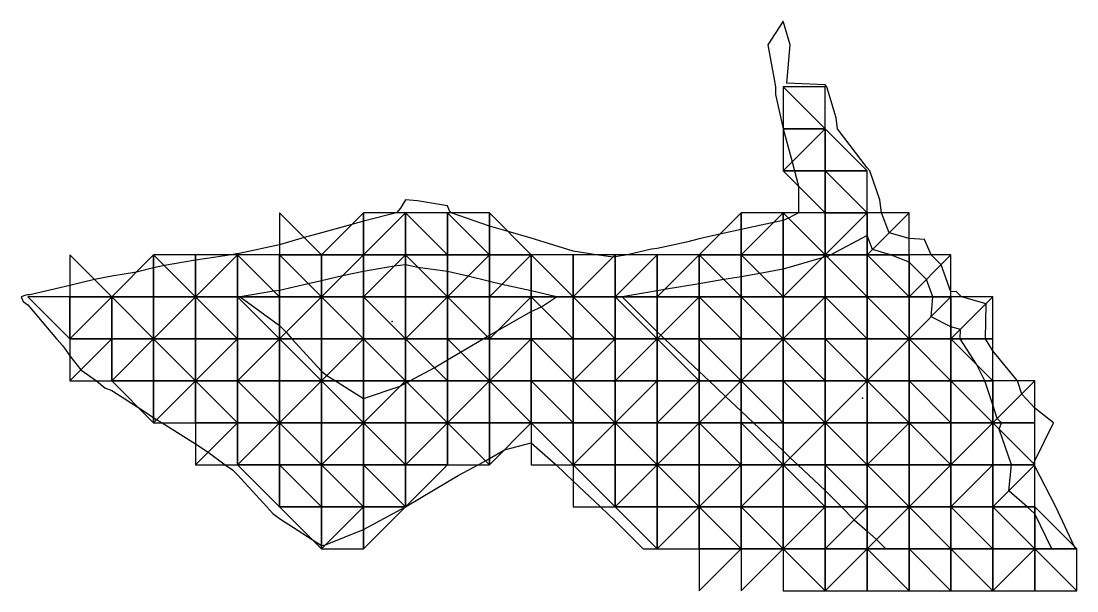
# Model space of a CAD drawing. Header units: metres. Extents: x 4732344 to 4732577, y 2266116 to 2266284.
# Drawn here: x 4732391.62 to 4732404.2, y 2266115.73 to 2266122.51 of the extents above; entities that cross this region are included whole.
import ezdxf

# ---------------------------------------------------------------- set-up
doc = ezdxf.new("R2010")
doc.units = ezdxf.units.M
doc.layers.add('TIN', color=5, linetype='Continuous')

msp = doc.modelspace()

# ---------------------------------------------------------------- linework, layer by layer
at = {"layer": 'lleno', "color": 3}
for points in [[(4732392.04, 2266118.731, 1328.311), (4732392.115, 2266118.648, 1328.312), (4732392.198, 2266118.531, 1328.314), (4732392.33, 2266118.363, 1328.317), (4732392.519, 2266118.231, 1328.322), (4732392.615, 2266118.148, 1328.324), (4732392.698, 2266118.117, 1328.326), (4732393.01, 2266117.919, 1328.323), (4732393.198, 2266117.794, 1328.321), (4732393.236, 2266117.769, 1328.321), (4732393.298, 2266117.731, 1328.32), (4732393.698, 2266117.481, 1328.316), (4732393.848, 2266117.381, 1328.315), (4732394.051, 2266117.231, 1328.314), (4732394.137, 2266117.17, 1328.314), (4732394.198, 2266117.112, 1328.314), (4732394.546, 2266116.731, 1328.313), (4732394.62, 2266116.653, 1328.312), (4732394.698, 2266116.591, 1328.313), (4732395.087, 2266116.342, 1328.317), (4732395.198, 2266116.273, 1328.319), (4732395.246, 2266116.279, 1328.32), (4732395.698, 2266116.46, 1328.343), (4732396.198, 2266116.731, 1328.37), (4732396.698, 2266117.031, 1328.398), (4732396.825, 2266117.104, 1328.405), (4732397.066, 2266117.231, 1328.418), (4732397.151, 2266117.278, 1328.423), (4732397.198, 2266117.305, 1328.425), (4732397.377, 2266117.41, 1328.435), (4732397.698, 2266117.494, 1328.45), (4732397.992, 2266117.231, 1328.45), (4732398.098, 2266117.131, 1328.45), (4732398.198, 2266117.037, 1328.45), (4732398.522, 2266116.731, 1328.45), (4732398.612, 2266116.645, 1328.45), (4732398.698, 2266116.564, 1328.45), (4732399.031, 2266116.231, 1328.45), (4732404.181, 2266116.231, 1328.707), (4732404.165, 2266116.264, 1328.706), (4732403.948, 2266116.731, 1328.698), (4732403.698, 2266117.214, 1328.687), (4732403.689, 2266117.222, 1328.687), (4732403.69, 2266117.231, 1328.687), (4732403.686, 2266117.243, 1328.687), (4732403.698, 2266117.278, 1328.688), (4732403.918, 2266117.731, 1328.705), (4732403.698, 2266117.906, 1328.693), (4732403.541, 2266118.074, 1328.685), (4732403.49, 2266118.231, 1328.684), (4732403.198, 2266118.589, 1328.68), (4732403.108, 2266118.731, 1328.682), (4732403.116, 2266119.149, 1328.698), (4732402.823, 2266119.231, 1328.691), (4732402.76, 2266119.293, 1328.687), (4732402.698, 2266119.29, 1328.685), (4732402.581, 2266119.614, 1328.676), (4732402.462, 2266119.731, 1328.67), (4732402.381, 2266119.914, 1328.664), (4732402.198, 2266119.924, 1328.658), (4732401.961, 2266119.994, 1328.648), (4732401.871, 2266120.231, 1328.641), (4732401.852, 2266120.385, 1328.638), (4732401.731, 2266120.731, 1328.619), (4732401.698, 2266120.768, 1328.616), (4732401.346, 2266121.231, 1328.578), (4732401.329, 2266121.362, 1328.572), (4732401.218, 2266121.731, 1328.552), (4732401.198, 2266121.754, 1328.55), (4732400.744, 2266121.777, 1328.522), (4732400.783, 2266122.231, 1328.508), (4732400.698, 2266122.514, 1328.493), (4732400.515, 2266122.231, 1328.493), (4732400.586, 2266121.843, 1328.511), (4732400.608, 2266121.731, 1328.516), (4732400.608, 2266121.641, 1328.52), (4732400.698, 2266121.231, 1328.539), (4732400.804, 2266120.837, 1328.56), (4732400.833, 2266120.731, 1328.565), (4732400.882, 2266120.547, 1328.575), (4732400.882, 2266120.231, 1328.586), (4732400.762, 2266120.167, 1328.582), (4732400.698, 2266120.142, 1328.579), (4732400.583, 2266120.116, 1328.574), (4732400.198, 2266120.032, 1328.557), (4732399.944, 2266119.977, 1328.552), (4732399.698, 2266119.921, 1328.546), (4732399.546, 2266119.883, 1328.543), (4732399.198, 2266119.805, 1328.535), (4732399.131, 2266119.798, 1328.533), (4732398.845, 2266119.731, 1328.527), (4732398.698, 2266119.706, 1328.523), (4732398.672, 2266119.705, 1328.522), (4732398.471, 2266119.731, 1328.514), (4732398.198, 2266119.777, 1328.502), (4732397.851, 2266119.884, 1328.484), (4732397.698, 2266119.928, 1328.477), (4732397.421, 2266120.008, 1328.464), (4732397.198, 2266120.074, 1328.456), (4732396.741, 2266120.231, 1328.439), (4732396.724, 2266120.257, 1328.438), (4732396.698, 2266120.314, 1328.434), (4732396.341, 2266120.374, 1328.42), (4732396.198, 2266120.385, 1328.415), (4732396.141, 2266120.288, 1328.416), (4732396.093, 2266120.231, 1328.417), (4732395.698, 2266120.134, 1328.407), (4732395.559, 2266120.092, 1328.404), (4732395.198, 2266119.995, 1328.395), (4732394.991, 2266119.938, 1328.39), (4732394.698, 2266119.849, 1328.384), (4732394.216, 2266119.749, 1328.371), (4732394.198, 2266119.745, 1328.371), (4732394.186, 2266119.743, 1328.37), (4732394.127, 2266119.731, 1328.369), (4732393.698, 2266119.669, 1328.362), (4732393.326, 2266119.603, 1328.351), (4732393.198, 2266119.577, 1328.347), (4732392.994, 2266119.527, 1328.342), (4732392.698, 2266119.478, 1328.333), (4732392.492, 2266119.437, 1328.327), (4732392.198, 2266119.365, 1328.318), (4732391.722, 2266119.255, 1328.305), (4732391.698, 2266119.255, 1328.304), (4732391.677, 2266119.252, 1328.304), (4732391.619, 2266119.231, 1328.302), (4732391.644, 2266119.177, 1328.302), (4732391.698, 2266119.137, 1328.304), (4732392.04, 2266118.731, 1328.311)], [(4732402.406, 2266119.439, 1328.773), (4732402.198, 2266119.644, 1328.762), (4732401.979, 2266119.731, 1328.753), (4732401.762, 2266119.795, 1328.745), (4732401.698, 2266119.963, 1328.74), (4732401.266, 2266119.731, 1328.727), (4732401.221, 2266119.708, 1328.726), (4732401.198, 2266119.703, 1328.724), (4732401.163, 2266119.696, 1328.722), (4732400.698, 2266119.559, 1328.7), (4732400.419, 2266119.51, 1328.692), (4732400.198, 2266119.471, 1328.687), (4732399.992, 2266119.437, 1328.682), (4732399.698, 2266119.388, 1328.674), (4732399.286, 2266119.319, 1328.663), (4732399.198, 2266119.304, 1328.661), (4732398.781, 2266119.231, 1328.65), (4732399.198, 2266118.814, 1328.65), (4732399.241, 2266118.774, 1328.65), (4732399.286, 2266118.731, 1328.65), (4732399.698, 2266118.342, 1328.65), (4732399.816, 2266118.231, 1328.65), (4732400.012, 2266118.045, 1328.65), (4732400.198, 2266117.87, 1328.65), (4732400.345, 2266117.731, 1328.65), (4732400.698, 2266117.398, 1328.65), (4732400.781, 2266117.314, 1328.65), (4732400.874, 2266117.231, 1328.65), (4732401.198, 2266116.925, 1328.651), (4732401.392, 2266116.731, 1328.65), (4732401.545, 2266116.578, 1328.655), (4732401.698, 2266116.442, 1328.663), (4732401.809, 2266116.342, 1328.669), (4732401.92, 2266116.231, 1328.674), (4732403.9, 2266116.231, 1328.79), (4732403.698, 2266116.65, 1328.782), (4732403.607, 2266116.731, 1328.778), (4732403.388, 2266116.921, 1328.766), (4732403.418, 2266117.231, 1328.771), (4732403.272, 2266117.657, 1328.766), (4732403.299, 2266117.731, 1328.768), (4732403.25, 2266117.783, 1328.766), (4732403.198, 2266117.945, 1328.764), (4732403.101, 2266118.231, 1328.764), (4732403.001, 2266118.428, 1328.768), (4732402.809, 2266118.731, 1328.772), (4732402.811, 2266118.844, 1328.776), (4732402.698, 2266118.876, 1328.773), (4732402.461, 2266118.994, 1328.769), (4732402.481, 2266119.231, 1328.779), (4732402.406, 2266119.439, 1328.773)], [(4732396.698, 2266118.481, 1328.551), (4732396.855, 2266118.574, 1328.56), (4732397.123, 2266118.731, 1328.575), (4732397.171, 2266118.758, 1328.577), (4732397.198, 2266118.775, 1328.579), (4732397.298, 2266118.831, 1328.585), (4732397.698, 2266119.055, 1328.607), (4732397.818, 2266119.111, 1328.613), (4732397.998, 2266119.231, 1328.623), (4732397.698, 2266119.301, 1328.609), (4732397.346, 2266119.379, 1328.595), (4732397.198, 2266119.413, 1328.588), (4732396.943, 2266119.476, 1328.577), (4732396.698, 2266119.533, 1328.566), (4732396.347, 2266119.582, 1328.552), (4732396.198, 2266119.614, 1328.545), (4732396.062, 2266119.595, 1328.542), (4732395.698, 2266119.535, 1328.531), (4732395.448, 2266119.481, 1328.525), (4732395.198, 2266119.423, 1328.518), (4732395.041, 2266119.388, 1328.514), (4732394.698, 2266119.308, 1328.506), (4732394.632, 2266119.297, 1328.504), (4732394.229, 2266119.231, 1328.492), (4732394.698, 2266118.89, 1328.496), (4732394.776, 2266118.809, 1328.496), (4732394.844, 2266118.731, 1328.495), (4732395.198, 2266118.345, 1328.494), (4732395.26, 2266118.294, 1328.494), (4732395.365, 2266118.231, 1328.495), (4732395.698, 2266118.023, 1328.499), (4732396.135, 2266118.169, 1328.52), (4732396.198, 2266118.202, 1328.523), (4732396.217, 2266118.212, 1328.524), (4732396.251, 2266118.231, 1328.526), (4732396.541, 2266118.388, 1328.542), (4732396.698, 2266118.481, 1328.551)]]:
    msp.add_polyline3d(points, dxfattribs=at)
at = {"layer": 'lleno_centroid', "color": 2}
for p in [(4732396.041, 2266118.937, 1328.545), (4732398.677, 2266118.226, 1328.51), (4732401.642, 2266118.025, 1328.706)]:
    msp.add_point(p, dxfattribs=at)
at = {"layer": 'TIN', "color": 5}
for points in [[(4732400.698, 2266121.731, 0.113), (4732401.198, 2266121.231, 0.152), (4732401.198, 2266121.731, 0.106)], [(4732400.698, 2266121.231, 0.1), (4732401.198, 2266121.231, 0.152), (4732400.698, 2266121.731, 0.113)], [(4732401.198, 2266121.231, 0.152), (4732400.698, 2266120.731, 0.086), (4732401.198, 2266120.731, 0.138)], [(4732400.698, 2266121.231, 0.1), (4732400.698, 2266120.731, 0.086), (4732401.198, 2266121.231, 0.152)], [(4732401.198, 2266121.231, 0.152), (4732401.198, 2266120.731, 0.138), (4732401.698, 2266120.731, 0.11)], [(4732400.698, 2266120.731, 0.086), (4732401.198, 2266120.231, 0.124), (4732401.198, 2266120.731, 0.138)], [(4732401.198, 2266120.731, 0.138), (4732401.198, 2266120.231, 0.124), (4732401.698, 2266120.231, 0.163)], [(4732401.698, 2266120.731, 0.11), (4732401.198, 2266120.731, 0.138), (4732401.698, 2266120.231, 0.163)], [(4732395.198, 2266119.731, 0.139), (4732394.698, 2266120.231, 0.045), (4732394.698, 2266119.731, 0.117)], [(4732395.198, 2266119.731, 0.139), (4732395.698, 2266119.731, 0.162), (4732395.698, 2266120.231, 0.085)], [(4732395.698, 2266120.231, 0.085), (4732395.698, 2266119.731, 0.162), (4732396.198, 2266120.231, 0.104)], [(4732395.698, 2266119.731, 0.162), (4732396.198, 2266119.731, 0.178), (4732396.198, 2266120.231, 0.104)], [(4732396.698, 2266119.731, 0.166), (4732396.698, 2266120.231, 0.102), (4732396.198, 2266120.231, 0.104)], [(4732396.198, 2266120.231, 0.104), (4732396.198, 2266119.731, 0.178), (4732396.698, 2266119.731, 0.166)], [(4732397.198, 2266119.731, 0.146), (4732396.698, 2266120.231, 0.102), (4732396.698, 2266119.731, 0.166)], [(4732397.198, 2266120.231, 0.079), (4732396.698, 2266120.231, 0.102), (4732397.198, 2266119.731, 0.146)], [(4732397.198, 2266120.231, 0.079), (4732397.198, 2266119.731, 0.146), (4732397.698, 2266119.731, 0.126)], [(4732399.698, 2266119.731, 0.13), (4732400.198, 2266119.731, 0.147), (4732400.198, 2266120.231, 0.069)], [(4732400.698, 2266120.231, 0.086), (4732400.198, 2266120.231, 0.069), (4732400.198, 2266119.731, 0.147)], [(4732400.198, 2266119.731, 0.147), (4732400.698, 2266119.731, 0.165), (4732400.698, 2266120.231, 0.086)], [(4732401.198, 2266119.731, 0.195), (4732401.198, 2266120.231, 0.124), (4732400.698, 2266120.231, 0.086)], [(4732400.698, 2266120.231, 0.086), (4732400.698, 2266119.731, 0.165), (4732401.198, 2266119.731, 0.195)], [(4732401.198, 2266119.731, 0.195), (4732401.698, 2266120.231, 0.163), (4732401.198, 2266120.231, 0.124)], [(4732401.198, 2266119.731, 0.195), (4732401.698, 2266119.731, 0.232), (4732401.698, 2266120.231, 0.163)], [(4732401.698, 2266119.731, 0.232), (4732402.198, 2266119.731, 0.175), (4732402.198, 2266120.231, -0.019)], [(4732402.198, 2266120.231, -0.019), (4732401.698, 2266120.231, 0.163), (4732401.698, 2266119.731, 0.232)], [(4732392.198, 2266119.731, 0.04), (4732392.198, 2266119.231, 0.122), (4732392.698, 2266119.231, 0.142)], [(4732392.698, 2266119.231, 0.142), (4732393.198, 2266119.231, 0.165), (4732393.198, 2266119.731, 0.071)], [(4732393.698, 2266119.231, 0.184), (4732393.198, 2266119.731, 0.071), (4732393.198, 2266119.231, 0.165)], [(4732393.698, 2266119.231, 0.184), (4732393.698, 2266119.731, 0.088), (4732393.198, 2266119.731, 0.071)], [(4732393.698, 2266119.231, 0.184), (4732394.198, 2266119.731, 0.102), (4732393.698, 2266119.731, 0.088)], [(4732394.198, 2266119.231, 0.199), (4732394.198, 2266119.731, 0.102), (4732393.698, 2266119.231, 0.184)], [(4732394.198, 2266119.231, 0.199), (4732394.698, 2266119.231, 0.215), (4732394.198, 2266119.731, 0.102)], [(4732394.198, 2266119.731, 0.102), (4732394.698, 2266119.231, 0.215), (4732394.698, 2266119.731, 0.117)], [(4732395.198, 2266119.231, 0.238), (4732395.198, 2266119.731, 0.139), (4732394.698, 2266119.731, 0.117)], [(4732394.698, 2266119.731, 0.117), (4732394.698, 2266119.231, 0.215), (4732395.198, 2266119.231, 0.238)], [(4732395.698, 2266119.731, 0.162), (4732395.198, 2266119.731, 0.139), (4732395.198, 2266119.231, 0.238)], [(4732395.198, 2266119.231, 0.238), (4732395.698, 2266119.231, 0.259), (4732395.698, 2266119.731, 0.162)], [(4732396.198, 2266119.231, 0.272), (4732396.198, 2266119.731, 0.178), (4732395.698, 2266119.231, 0.259)], [(4732395.698, 2266119.231, 0.259), (4732396.198, 2266119.731, 0.178), (4732395.698, 2266119.731, 0.162)], [(4732396.698, 2266119.731, 0.166), (4732396.198, 2266119.731, 0.178), (4732396.698, 2266119.231, 0.252)], [(4732396.698, 2266119.231, 0.252), (4732396.198, 2266119.731, 0.178), (4732396.198, 2266119.231, 0.272)], [(4732396.698, 2266119.231, 0.252), (4732397.198, 2266119.731, 0.146), (4732396.698, 2266119.731, 0.166)], [(4732397.198, 2266119.231, 0.231), (4732397.198, 2266119.731, 0.146), (4732396.698, 2266119.231, 0.252)], [(4732397.698, 2266119.731, 0.126), (4732397.198, 2266119.731, 0.146), (4732397.198, 2266119.231, 0.231)], [(4732397.198, 2266119.231, 0.231), (4732397.698, 2266119.231, 0.212), (4732397.698, 2266119.731, 0.126)], [(4732397.698, 2266119.731, 0.126), (4732398.198, 2266119.231, 0.192), (4732398.198, 2266119.731, 0.106)], [(4732397.698, 2266119.731, 0.126), (4732397.698, 2266119.231, 0.212), (4732398.198, 2266119.231, 0.192)], [(4732398.198, 2266119.231, 0.192), (4732398.698, 2266119.231, 0.197), (4732398.698, 2266119.731, 0.095)], [(4732398.198, 2266119.231, 0.192), (4732398.698, 2266119.731, 0.095), (4732398.198, 2266119.731, 0.106)], [(4732398.698, 2266119.231, 0.197), (4732399.198, 2266119.731, 0.112), (4732398.698, 2266119.731, 0.095)], [(4732399.198, 2266119.231, 0.215), (4732399.198, 2266119.731, 0.112), (4732398.698, 2266119.231, 0.197)], [(4732399.698, 2266119.731, 0.13), (4732399.198, 2266119.731, 0.112), (4732399.198, 2266119.231, 0.215)], [(4732399.198, 2266119.231, 0.215), (4732399.698, 2266119.231, 0.232), (4732399.698, 2266119.731, 0.13)], [(4732399.698, 2266119.731, 0.13), (4732399.698, 2266119.231, 0.232), (4732400.198, 2266119.231, 0.249)], [(4732400.198, 2266119.231, 0.249), (4732400.198, 2266119.731, 0.147), (4732399.698, 2266119.731, 0.13)], [(4732400.198, 2266119.231, 0.249), (4732400.698, 2266119.231, 0.267), (4732400.198, 2266119.731, 0.147)], [(4732400.198, 2266119.731, 0.147), (4732400.698, 2266119.231, 0.267), (4732400.698, 2266119.731, 0.165)], [(4732401.198, 2266119.731, 0.195), (4732400.698, 2266119.231, 0.267), (4732401.198, 2266119.231, 0.284)], [(4732400.698, 2266119.731, 0.165), (4732400.698, 2266119.231, 0.267), (4732401.198, 2266119.731, 0.195)], [(4732401.698, 2266119.231, 0.302), (4732401.698, 2266119.731, 0.232), (4732401.198, 2266119.731, 0.195)], [(4732401.198, 2266119.231, 0.284), (4732401.698, 2266119.231, 0.302), (4732401.198, 2266119.731, 0.195)], [(4732401.698, 2266119.731, 0.232), (4732401.698, 2266119.231, 0.302), (4732402.198, 2266119.231, 0.319)], [(4732402.198, 2266119.231, 0.319), (4732402.198, 2266119.731, 0.175), (4732401.698, 2266119.731, 0.232)], [(4732402.698, 2266119.731, 0.033), (4732402.198, 2266119.231, 0.319), (4732402.698, 2266119.231, 0.109)], [(4732402.698, 2266119.731, 0.033), (4732402.198, 2266119.731, 0.175), (4732402.198, 2266119.231, 0.319)], [(4732392.198, 2266118.731, 0.106), (4732392.198, 2266119.231, 0.122), (4732391.698, 2266119.231, 0.103)], [(4732392.698, 2266119.231, 0.142), (4732392.198, 2266119.231, 0.122), (4732392.198, 2266118.731, 0.106)], [(4732392.198, 2266118.731, 0.106), (4732392.698, 2266118.731, 0.125), (4732392.698, 2266119.231, 0.142)], [(4732392.698, 2266119.231, 0.142), (4732392.698, 2266118.731, 0.125), (4732393.198, 2266118.731, 0.144)], [(4732393.198, 2266118.731, 0.144), (4732393.198, 2266119.231, 0.165), (4732392.698, 2266119.231, 0.142)], [(4732393.198, 2266119.231, 0.165), (4732393.198, 2266118.731, 0.144), (4732393.698, 2266119.231, 0.184)], [(4732393.698, 2266119.231, 0.184), (4732393.198, 2266118.731, 0.144), (4732393.698, 2266118.731, 0.16)], [(4732393.698, 2266118.731, 0.16), (4732394.198, 2266118.731, 0.175), (4732393.698, 2266119.231, 0.184)], [(4732393.698, 2266119.231, 0.184), (4732394.198, 2266118.731, 0.175), (4732394.198, 2266119.231, 0.199)], [(4732394.198, 2266119.231, 0.199), (4732394.198, 2266118.731, 0.175), (4732394.698, 2266118.731, 0.193)], [(4732394.698, 2266118.731, 0.193), (4732394.698, 2266119.231, 0.215), (4732394.198, 2266119.231, 0.199)], [(4732395.198, 2266119.231, 0.238), (4732394.698, 2266118.731, 0.193), (4732395.198, 2266118.731, 0.217)], [(4732394.698, 2266119.231, 0.215), (4732394.698, 2266118.731, 0.193), (4732395.198, 2266119.231, 0.238)], [(4732395.198, 2266118.731, 0.217), (4732395.698, 2266118.731, 0.235), (4732395.198, 2266119.231, 0.238)], [(4732395.698, 2266118.731, 0.235), (4732395.698, 2266119.231, 0.259), (4732395.198, 2266119.231, 0.238)], [(4732396.198, 2266118.731, 0.237), (4732396.198, 2266119.231, 0.272), (4732395.698, 2266119.231, 0.259)], [(4732395.698, 2266119.231, 0.259), (4732395.698, 2266118.731, 0.235), (4732396.198, 2266118.731, 0.237)], [(4732396.698, 2266119.231, 0.252), (4732396.198, 2266119.231, 0.272), (4732396.198, 2266118.731, 0.237)], [(4732396.198, 2266118.731, 0.237), (4732396.698, 2266118.731, 0.217), (4732396.698, 2266119.231, 0.252)], [(4732397.198, 2266118.731, 0.197), (4732397.198, 2266119.231, 0.231), (4732396.698, 2266119.231, 0.252)], [(4732396.698, 2266119.231, 0.252), (4732396.698, 2266118.731, 0.217), (4732397.198, 2266118.731, 0.197)], [(4732397.698, 2266119.231, 0.212), (4732397.198, 2266119.231, 0.231), (4732397.198, 2266118.731, 0.197)], [(4732397.198, 2266118.731, 0.197), (4732397.698, 2266118.731, 0.178), (4732397.698, 2266119.231, 0.212)], [(4732397.698, 2266119.231, 0.212), (4732397.698, 2266118.731, 0.178), (4732398.198, 2266118.731, 0.162)], [(4732398.198, 2266118.731, 0.162), (4732398.198, 2266119.231, 0.192), (4732397.698, 2266119.231, 0.212)], [(4732398.198, 2266118.731, 0.162), (4732398.698, 2266118.731, 0.179), (4732398.198, 2266119.231, 0.192)], [(4732398.198, 2266119.231, 0.192), (4732398.698, 2266118.731, 0.179), (4732398.698, 2266119.231, 0.197)], [(4732399.198, 2266119.231, 0.215), (4732398.698, 2266119.231, 0.197), (4732399.198, 2266118.731, 0.197)], [(4732398.698, 2266119.231, 0.197), (4732398.698, 2266118.731, 0.179), (4732399.198, 2266118.731, 0.197)], [(4732399.698, 2266118.731, 0.214), (4732399.698, 2266119.231, 0.232), (4732399.198, 2266118.731, 0.197)], [(4732399.198, 2266118.731, 0.197), (4732399.698, 2266119.231, 0.232), (4732399.198, 2266119.231, 0.215)], [(4732400.198, 2266119.231, 0.249), (4732399.698, 2266119.231, 0.232), (4732400.198, 2266118.731, 0.231)], [(4732400.198, 2266118.731, 0.231), (4732399.698, 2266119.231, 0.232), (4732399.698, 2266118.731, 0.214)], [(4732400.198, 2266119.231, 0.249), (4732400.198, 2266118.731, 0.231), (4732400.698, 2266118.731, 0.249)], [(4732400.698, 2266118.731, 0.249), (4732400.698, 2266119.231, 0.267), (4732400.198, 2266119.231, 0.249)], [(4732401.198, 2266119.231, 0.284), (4732400.698, 2266119.231, 0.267), (4732400.698, 2266118.731, 0.249)], [(4732401.198, 2266118.731, 0.266), (4732401.198, 2266119.231, 0.284), (4732400.698, 2266118.731, 0.249)], [(4732401.698, 2266118.731, 0.283), (4732401.198, 2266119.231, 0.284), (4732401.198, 2266118.731, 0.266)], [(4732401.698, 2266118.731, 0.283), (4732401.698, 2266119.231, 0.302), (4732401.198, 2266119.231, 0.284)], [(4732402.198, 2266119.231, 0.319), (4732401.698, 2266119.231, 0.302), (4732402.198, 2266118.731, 0.301)], [(4732401.698, 2266119.231, 0.302), (4732401.698, 2266118.731, 0.283), (4732402.198, 2266118.731, 0.301)], [(4732402.698, 2266119.231, 0.109), (4732402.198, 2266119.231, 0.319), (4732402.198, 2266118.731, 0.301)], [(4732402.198, 2266118.731, 0.301), (4732402.698, 2266118.731, 0.237), (4732402.698, 2266119.231, 0.109)], [(4732402.698, 2266118.731, 0.237), (4732403.198, 2266118.731, 0.07), (4732403.198, 2266119.231, 0.073)], [(4732402.698, 2266118.731, 0.237), (4732403.198, 2266119.231, 0.073), (4732402.698, 2266119.231, 0.109)], [(4732392.698, 2266118.731, 0.125), (4732392.198, 2266118.731, 0.106), (4732392.198, 2266118.231, 0.091)], [(4732392.198, 2266118.231, 0.091), (4732392.698, 2266118.231, 0.105), (4732392.698, 2266118.731, 0.125)], [(4732392.698, 2266118.731, 0.125), (4732392.698, 2266118.231, 0.105), (4732393.198, 2266118.731, 0.144)], [(4732392.698, 2266118.231, 0.105), (4732393.198, 2266118.231, 0.121), (4732393.198, 2266118.731, 0.144)], [(4732393.698, 2266118.231, 0.136), (4732393.198, 2266118.731, 0.144), (4732393.198, 2266118.231, 0.121)], [(4732393.698, 2266118.731, 0.16), (4732393.198, 2266118.731, 0.144), (4732393.698, 2266118.231, 0.136)], [(4732393.698, 2266118.231, 0.136), (4732394.198, 2266118.731, 0.175), (4732393.698, 2266118.731, 0.16)], [(4732394.198, 2266118.231, 0.151), (4732394.198, 2266118.731, 0.175), (4732393.698, 2266118.231, 0.136)], [(4732394.698, 2266118.731, 0.193), (4732394.198, 2266118.731, 0.175), (4732394.198, 2266118.231, 0.151)], [(4732394.698, 2266118.731, 0.193), (4732394.198, 2266118.231, 0.151), (4732394.698, 2266118.231, 0.172)], [(4732394.698, 2266118.731, 0.193), (4732395.198, 2266118.231, 0.195), (4732395.198, 2266118.731, 0.217)], [(4732394.698, 2266118.231, 0.172), (4732395.198, 2266118.231, 0.195), (4732394.698, 2266118.731, 0.193)], [(4732395.198, 2266118.231, 0.195), (4732395.698, 2266118.731, 0.235), (4732395.198, 2266118.731, 0.217)], [(4732395.698, 2266118.231, 0.21), (4732395.698, 2266118.731, 0.235), (4732395.198, 2266118.231, 0.195)], [(4732395.698, 2266118.731, 0.235), (4732396.198, 2266118.231, 0.202), (4732396.198, 2266118.731, 0.237)], [(4732395.698, 2266118.731, 0.235), (4732395.698, 2266118.231, 0.21), (4732396.198, 2266118.231, 0.202)], [(4732396.698, 2266118.231, 0.183), (4732396.698, 2266118.731, 0.217), (4732396.198, 2266118.731, 0.237)], [(4732396.198, 2266118.731, 0.237), (4732396.198, 2266118.231, 0.202), (4732396.698, 2266118.231, 0.183)], [(4732396.698, 2266118.731, 0.217), (4732396.698, 2266118.231, 0.183), (4732397.198, 2266118.231, 0.163)], [(4732397.198, 2266118.731, 0.197), (4732396.698, 2266118.731, 0.217), (4732397.198, 2266118.231, 0.163)], [(4732397.698, 2266118.231, 0.143), (4732397.698, 2266118.731, 0.178), (4732397.198, 2266118.231, 0.163)], [(4732397.198, 2266118.231, 0.163), (4732397.698, 2266118.731, 0.178), (4732397.198, 2266118.731, 0.197)], [(4732397.698, 2266118.731, 0.178), (4732397.698, 2266118.231, 0.143), (4732398.198, 2266118.231, 0.144)], [(4732397.698, 2266118.731, 0.178), (4732398.198, 2266118.231, 0.144), (4732398.198, 2266118.731, 0.162)], [(4732398.198, 2266118.731, 0.162), (4732398.198, 2266118.231, 0.144), (4732398.698, 2266118.731, 0.179)], [(4732398.198, 2266118.231, 0.144), (4732398.698, 2266118.231, 0.161), (4732398.698, 2266118.731, 0.179)], [(4732398.698, 2266118.231, 0.161), (4732399.198, 2266118.231, 0.178), (4732399.198, 2266118.731, 0.197)], [(4732399.198, 2266118.731, 0.197), (4732398.698, 2266118.731, 0.179), (4732398.698, 2266118.231, 0.161)], [(4732399.198, 2266118.231, 0.178), (4732399.698, 2266118.231, 0.196), (4732399.198, 2266118.731, 0.197)], [(4732399.198, 2266118.731, 0.197), (4732399.698, 2266118.231, 0.196), (4732399.698, 2266118.731, 0.214)], [(4732400.198, 2266118.231, 0.213), (4732400.198, 2266118.731, 0.231), (4732399.698, 2266118.731, 0.214)], [(4732399.698, 2266118.731, 0.214), (4732399.698, 2266118.231, 0.196), (4732400.198, 2266118.231, 0.213)], [(4732400.698, 2266118.231, 0.23), (4732400.698, 2266118.731, 0.249), (4732400.198, 2266118.231, 0.213)], [(4732400.198, 2266118.231, 0.213), (4732400.698, 2266118.731, 0.249), (4732400.198, 2266118.731, 0.231)], [(4732400.698, 2266118.231, 0.23), (4732401.198, 2266118.231, 0.248), (4732400.698, 2266118.731, 0.249)], [(4732400.698, 2266118.731, 0.249), (4732401.198, 2266118.231, 0.248), (4732401.198, 2266118.731, 0.266)], [(4732401.198, 2266118.731, 0.266), (4732401.198, 2266118.231, 0.248), (4732401.698, 2266118.231, 0.265)], [(4732401.698, 2266118.231, 0.265), (4732401.698, 2266118.731, 0.283), (4732401.198, 2266118.731, 0.266)], [(4732401.698, 2266118.231, 0.265), (4732402.198, 2266118.731, 0.301), (4732401.698, 2266118.731, 0.283)], [(4732402.198, 2266118.231, 0.283), (4732402.198, 2266118.731, 0.301), (4732401.698, 2266118.231, 0.265)], [(4732402.698, 2266118.231, 0.3), (4732402.698, 2266118.731, 0.237), (4732402.198, 2266118.731, 0.301)], [(4732402.198, 2266118.731, 0.301), (4732402.198, 2266118.231, 0.283), (4732402.698, 2266118.231, 0.3)], [(4732402.698, 2266118.731, 0.237), (4732402.698, 2266118.231, 0.3), (4732403.198, 2266118.231, 0.176)], [(4732403.198, 2266118.231, 0.176), (4732403.198, 2266118.731, 0.07), (4732402.698, 2266118.731, 0.237)], [(4732393.198, 2266117.731, 0.097), (4732393.198, 2266118.231, 0.121), (4732392.698, 2266118.231, 0.105)], [(4732393.198, 2266117.731, 0.097), (4732393.698, 2266118.231, 0.136), (4732393.198, 2266118.231, 0.121)], [(4732393.698, 2266117.731, 0.112), (4732393.698, 2266118.231, 0.136), (4732393.198, 2266117.731, 0.097)], [(4732394.198, 2266117.731, 0.128), (4732393.698, 2266118.231, 0.136), (4732393.698, 2266117.731, 0.112)], [(4732394.198, 2266118.231, 0.151), (4732393.698, 2266118.231, 0.136), (4732394.198, 2266117.731, 0.128)], [(4732394.698, 2266118.231, 0.172), (4732394.198, 2266118.231, 0.151), (4732394.698, 2266117.731, 0.15)], [(4732394.198, 2266118.231, 0.151), (4732394.198, 2266117.731, 0.128), (4732394.698, 2266117.731, 0.15)], [(4732395.198, 2266117.731, 0.171), (4732395.198, 2266118.231, 0.195), (4732394.698, 2266117.731, 0.15)], [(4732394.698, 2266117.731, 0.15), (4732395.198, 2266118.231, 0.195), (4732394.698, 2266118.231, 0.172)], [(4732395.198, 2266118.231, 0.195), (4732395.698, 2266117.731, 0.186), (4732395.698, 2266118.231, 0.21)], [(4732395.198, 2266117.731, 0.171), (4732395.698, 2266117.731, 0.186), (4732395.198, 2266118.231, 0.195)], [(4732395.698, 2266117.731, 0.186), (4732396.198, 2266117.731, 0.168), (4732396.198, 2266118.231, 0.202)], [(4732396.198, 2266118.231, 0.202), (4732395.698, 2266118.231, 0.21), (4732395.698, 2266117.731, 0.186)], [(4732396.698, 2266117.731, 0.148), (4732396.698, 2266118.231, 0.183), (4732396.198, 2266118.231, 0.202)], [(4732396.198, 2266118.231, 0.202), (4732396.198, 2266117.731, 0.168), (4732396.698, 2266117.731, 0.148)], [(4732396.698, 2266117.731, 0.148), (4732397.198, 2266118.231, 0.163), (4732396.698, 2266118.231, 0.183)], [(4732397.198, 2266117.731, 0.129), (4732397.198, 2266118.231, 0.163), (4732396.698, 2266117.731, 0.148)], [(4732397.198, 2266117.731, 0.129), (4732397.698, 2266117.731, 0.109), (4732397.198, 2266118.231, 0.163)], [(4732397.698, 2266117.731, 0.109), (4732397.698, 2266118.231, 0.143), (4732397.198, 2266118.231, 0.163)], [(4732397.698, 2266118.231, 0.143), (4732397.698, 2266117.731, 0.109), (4732398.198, 2266117.731, 0.126)], [(4732398.198, 2266117.731, 0.126), (4732398.198, 2266118.231, 0.144), (4732397.698, 2266118.231, 0.143)], [(4732398.698, 2266117.731, 0.143), (4732398.198, 2266118.231, 0.144), (4732398.198, 2266117.731, 0.126)], [(4732398.698, 2266117.731, 0.143), (4732398.698, 2266118.231, 0.161), (4732398.198, 2266118.231, 0.144)], [(4732398.698, 2266117.731, 0.143), (4732399.198, 2266118.231, 0.178), (4732398.698, 2266118.231, 0.161)], [(4732399.198, 2266117.731, 0.16), (4732399.198, 2266118.231, 0.178), (4732398.698, 2266117.731, 0.143)], [(4732399.198, 2266117.731, 0.16), (4732399.698, 2266117.731, 0.178), (4732399.698, 2266118.231, 0.196)], [(4732399.698, 2266118.231, 0.196), (4732399.198, 2266118.231, 0.178), (4732399.198, 2266117.731, 0.16)], [(4732400.198, 2266118.231, 0.213), (4732399.698, 2266118.231, 0.196), (4732399.698, 2266117.731, 0.178)], [(4732399.698, 2266117.731, 0.178), (4732400.198, 2266117.731, 0.195), (4732400.198, 2266118.231, 0.213)], [(4732400.698, 2266117.731, 0.212), (4732400.198, 2266118.231, 0.213), (4732400.198, 2266117.731, 0.195)], [(4732400.698, 2266118.231, 0.23), (4732400.198, 2266118.231, 0.213), (4732400.698, 2266117.731, 0.212)], [(4732401.198, 2266117.731, 0.23), (4732401.198, 2266118.231, 0.248), (4732400.698, 2266118.231, 0.23)], [(4732400.698, 2266118.231, 0.23), (4732400.698, 2266117.731, 0.212), (4732401.198, 2266117.731, 0.23)], [(4732401.198, 2266118.231, 0.248), (4732401.198, 2266117.731, 0.23), (4732401.698, 2266118.231, 0.265)], [(4732401.698, 2266118.231, 0.265), (4732401.198, 2266117.731, 0.23), (4732401.698, 2266117.731, 0.247)], [(4732401.698, 2266117.731, 0.247), (4732402.198, 2266117.731, 0.264), (4732401.698, 2266118.231, 0.265)], [(4732402.198, 2266117.731, 0.264), (4732402.198, 2266118.231, 0.283), (4732401.698, 2266118.231, 0.265)], [(4732402.698, 2266117.731, 0.282), (4732402.698, 2266118.231, 0.3), (4732402.198, 2266118.231, 0.283)], [(4732402.198, 2266118.231, 0.283), (4732402.198, 2266117.731, 0.264), (4732402.698, 2266117.731, 0.282)], [(4732402.698, 2266117.731, 0.282), (4732403.198, 2266117.731, 0.218), (4732402.698, 2266118.231, 0.3)], [(4732402.698, 2266118.231, 0.3), (4732403.198, 2266117.731, 0.218), (4732403.198, 2266118.231, 0.176)], [(4732403.198, 2266118.231, 0.176), (4732403.198, 2266117.731, 0.218), (4732403.698, 2266118.231, 0.046)], [(4732403.698, 2266118.231, 0.046), (4732403.198, 2266117.731, 0.218), (4732403.698, 2266117.731, 0.129)], [(4732393.698, 2266117.731, 0.112), (4732393.698, 2266117.231, 0.088), (4732394.198, 2266117.731, 0.128)], [(4732393.698, 2266117.231, 0.088), (4732394.198, 2266117.231, 0.105), (4732394.198, 2266117.731, 0.128)], [(4732394.698, 2266117.731, 0.15), (4732394.198, 2266117.231, 0.105), (4732394.698, 2266117.231, 0.129)], [(4732394.698, 2266117.731, 0.15), (4732394.198, 2266117.731, 0.128), (4732394.198, 2266117.231, 0.105)], [(4732394.698, 2266117.731, 0.15), (4732394.698, 2266117.231, 0.129), (4732395.198, 2266117.231, 0.146)], [(4732395.198, 2266117.231, 0.146), (4732395.198, 2266117.731, 0.171), (4732394.698, 2266117.731, 0.15)], [(4732395.198, 2266117.231, 0.146), (4732395.698, 2266117.231, 0.154), (4732395.698, 2266117.731, 0.186)], [(4732395.698, 2266117.731, 0.186), (4732395.198, 2266117.731, 0.171), (4732395.198, 2266117.231, 0.146)], [(4732395.698, 2266117.231, 0.154), (4732396.198, 2266117.231, 0.134), (4732395.698, 2266117.731, 0.186)], [(4732396.198, 2266117.231, 0.134), (4732396.198, 2266117.731, 0.168), (4732395.698, 2266117.731, 0.186)], [(4732396.698, 2266117.731, 0.148), (4732396.198, 2266117.731, 0.168), (4732396.198, 2266117.231, 0.134)], [(4732396.198, 2266117.231, 0.134), (4732396.698, 2266117.231, 0.114), (4732396.698, 2266117.731, 0.148)], [(4732396.698, 2266117.731, 0.148), (4732397.198, 2266117.231, 0.095), (4732397.198, 2266117.731, 0.129)], [(4732396.698, 2266117.731, 0.148), (4732396.698, 2266117.231, 0.114), (4732397.198, 2266117.231, 0.095)], [(4732397.198, 2266117.231, 0.095), (4732397.698, 2266117.731, 0.109), (4732397.198, 2266117.731, 0.129)], [(4732398.198, 2266117.731, 0.126), (4732397.698, 2266117.731, 0.109), (4732398.198, 2266117.231, 0.107)], [(4732398.198, 2266117.231, 0.107), (4732397.698, 2266117.731, 0.109), (4732397.698, 2266117.231, 0.09)], [(4732398.698, 2266117.231, 0.125), (4732398.698, 2266117.731, 0.143), (4732398.198, 2266117.231, 0.107)], [(4732398.198, 2266117.231, 0.107), (4732398.698, 2266117.731, 0.143), (4732398.198, 2266117.731, 0.126)], [(4732398.698, 2266117.731, 0.143), (4732399.198, 2266117.231, 0.142), (4732399.198, 2266117.731, 0.16)], [(4732398.698, 2266117.731, 0.143), (4732398.698, 2266117.231, 0.125), (4732399.198, 2266117.231, 0.142)], [(4732399.698, 2266117.731, 0.178), (4732399.198, 2266117.231, 0.142), (4732399.698, 2266117.231, 0.159)], [(4732399.198, 2266117.731, 0.16), (4732399.198, 2266117.231, 0.142), (4732399.698, 2266117.731, 0.178)], [(4732400.198, 2266117.231, 0.177), (4732399.698, 2266117.731, 0.178), (4732399.698, 2266117.231, 0.159)], [(4732400.198, 2266117.231, 0.177), (4732400.198, 2266117.731, 0.195), (4732399.698, 2266117.731, 0.178)], [(4732400.198, 2266117.731, 0.195), (4732400.198, 2266117.231, 0.177), (4732400.698, 2266117.231, 0.194)], [(4732400.698, 2266117.231, 0.194), (4732400.698, 2266117.731, 0.212), (4732400.198, 2266117.731, 0.195)], [(4732400.698, 2266117.231, 0.194), (4732401.198, 2266117.731, 0.23), (4732400.698, 2266117.731, 0.212)], [(4732401.198, 2266117.231, 0.211), (4732401.198, 2266117.731, 0.23), (4732400.698, 2266117.231, 0.194)], [(4732401.698, 2266117.231, 0.229), (4732401.698, 2266117.731, 0.247), (4732401.198, 2266117.731, 0.23)], [(4732401.198, 2266117.731, 0.23), (4732401.198, 2266117.231, 0.211), (4732401.698, 2266117.231, 0.229)], [(4732402.198, 2266117.731, 0.264), (4732401.698, 2266117.731, 0.247), (4732401.698, 2266117.231, 0.229)], [(4732401.698, 2266117.231, 0.229), (4732402.198, 2266117.231, 0.246), (4732402.198, 2266117.731, 0.264)], [(4732402.698, 2266117.231, 0.263), (4732402.698, 2266117.731, 0.282), (4732402.198, 2266117.731, 0.264)], [(4732402.198, 2266117.731, 0.264), (4732402.198, 2266117.231, 0.246), (4732402.698, 2266117.231, 0.263)], [(4732402.698, 2266117.231, 0.263), (4732403.198, 2266117.231, 0.281), (4732403.198, 2266117.731, 0.218)], [(4732403.198, 2266117.731, 0.218), (4732402.698, 2266117.731, 0.282), (4732402.698, 2266117.231, 0.263)], [(4732403.198, 2266117.231, 0.281), (4732403.698, 2266117.231, 0.097), (4732403.198, 2266117.731, 0.218)], [(4732403.198, 2266117.731, 0.218), (4732403.698, 2266117.231, 0.097), (4732403.698, 2266117.731, 0.129)], [(4732394.698, 2266116.731, 0.107), (4732394.698, 2266117.231, 0.129), (4732394.198, 2266117.231, 0.105)], [(4732394.698, 2266117.231, 0.129), (4732394.698, 2266116.731, 0.107), (4732395.198, 2266116.731, 0.122)], [(4732394.698, 2266117.231, 0.129), (4732395.198, 2266116.731, 0.122), (4732395.198, 2266117.231, 0.146)], [(4732395.198, 2266117.231, 0.146), (4732395.198, 2266116.731, 0.122), (4732395.698, 2266116.731, 0.119)], [(4732395.698, 2266116.731, 0.119), (4732395.698, 2266117.231, 0.154), (4732395.198, 2266117.231, 0.146)], [(4732395.698, 2266117.231, 0.154), (4732395.698, 2266116.731, 0.119), (4732396.198, 2266116.731, 0.1)], [(4732396.198, 2266116.731, 0.1), (4732396.198, 2266117.231, 0.134), (4732395.698, 2266117.231, 0.154)], [(4732396.198, 2266116.731, 0.1), (4732396.698, 2266117.231, 0.114), (4732396.198, 2266117.231, 0.134)], [(4732398.698, 2266116.731, 0.106), (4732398.198, 2266117.231, 0.107), (4732398.198, 2266116.731, 0.089)], [(4732398.698, 2266117.231, 0.125), (4732398.198, 2266117.231, 0.107), (4732398.698, 2266116.731, 0.106)], [(4732398.698, 2266116.731, 0.106), (4732399.198, 2266116.731, 0.124), (4732399.198, 2266117.231, 0.142)], [(4732399.198, 2266117.231, 0.142), (4732398.698, 2266117.231, 0.125), (4732398.698, 2266116.731, 0.106)], [(4732399.698, 2266117.231, 0.159), (4732399.198, 2266117.231, 0.142), (4732399.698, 2266116.731, 0.141)], [(4732399.198, 2266117.231, 0.142), (4732399.198, 2266116.731, 0.124), (4732399.698, 2266116.731, 0.141)], [(4732399.698, 2266117.231, 0.159), (4732399.698, 2266116.731, 0.141), (4732400.198, 2266117.231, 0.177)], [(4732400.198, 2266117.231, 0.177), (4732399.698, 2266116.731, 0.141), (4732400.198, 2266116.731, 0.158)], [(4732400.698, 2266117.231, 0.194), (4732400.198, 2266117.231, 0.177), (4732400.198, 2266116.731, 0.158)], [(4732400.198, 2266116.731, 0.158), (4732400.698, 2266116.731, 0.176), (4732400.698, 2266117.231, 0.194)], [(4732400.698, 2266116.731, 0.176), (4732401.198, 2266116.731, 0.193), (4732400.698, 2266117.231, 0.194)], [(4732401.198, 2266116.731, 0.193), (4732401.198, 2266117.231, 0.211), (4732400.698, 2266117.231, 0.194)], [(4732401.698, 2266116.731, 0.211), (4732401.198, 2266117.231, 0.211), (4732401.198, 2266116.731, 0.193)], [(4732401.698, 2266117.231, 0.229), (4732401.198, 2266117.231, 0.211), (4732401.698, 2266116.731, 0.211)], [(4732402.198, 2266116.731, 0.228), (4732402.198, 2266117.231, 0.246), (4732401.698, 2266117.231, 0.229)], [(4732401.698, 2266117.231, 0.229), (4732401.698, 2266116.731, 0.211), (4732402.198, 2266116.731, 0.228)], [(4732402.198, 2266116.731, 0.228), (4732402.698, 2266116.731, 0.245), (4732402.698, 2266117.231, 0.263)], [(4732402.698, 2266117.231, 0.263), (4732402.198, 2266117.231, 0.246), (4732402.198, 2266116.731, 0.228)], [(4732402.698, 2266116.731, 0.245), (4732403.198, 2266116.731, 0.263), (4732403.198, 2266117.231, 0.281)], [(4732402.698, 2266116.731, 0.245), (4732403.198, 2266117.231, 0.281), (4732402.698, 2266117.231, 0.263)], [(4732403.198, 2266117.231, 0.281), (4732403.198, 2266116.731, 0.263), (4732403.698, 2266117.231, 0.097)], [(4732403.698, 2266117.231, 0.097), (4732403.198, 2266116.731, 0.263), (4732403.698, 2266116.731, 0.186)], [(4732394.698, 2266116.731, 0.107), (4732395.198, 2266116.231, 0.098), (4732395.198, 2266116.731, 0.122)], [(4732395.198, 2266116.731, 0.122), (4732395.198, 2266116.231, 0.098), (4732395.698, 2266116.731, 0.119)], [(4732395.698, 2266116.731, 0.119), (4732395.198, 2266116.231, 0.098), (4732395.698, 2266116.231, 0.084)], [(4732396.198, 2266116.731, 0.1), (4732395.698, 2266116.731, 0.119), (4732395.698, 2266116.231, 0.084)], [(4732399.198, 2266116.231, 0.106), (4732399.198, 2266116.731, 0.124), (4732398.698, 2266116.731, 0.106)], [(4732399.198, 2266116.231, 0.106), (4732399.698, 2266116.231, 0.123), (4732399.698, 2266116.731, 0.141)], [(4732399.698, 2266116.731, 0.141), (4732399.198, 2266116.731, 0.124), (4732399.198, 2266116.231, 0.106)], [(4732400.198, 2266116.231, 0.14), (4732399.698, 2266116.731, 0.141), (4732399.698, 2266116.231, 0.123)], [(4732400.198, 2266116.731, 0.158), (4732399.698, 2266116.731, 0.141), (4732400.198, 2266116.231, 0.14)], [(4732400.198, 2266116.731, 0.158), (4732400.198, 2266116.231, 0.14), (4732400.698, 2266116.231, 0.158)], [(4732400.698, 2266116.231, 0.158), (4732400.698, 2266116.731, 0.176), (4732400.198, 2266116.731, 0.158)], [(4732401.198, 2266116.231, 0.175), (4732401.198, 2266116.731, 0.193), (4732400.698, 2266116.231, 0.158)], [(4732400.698, 2266116.231, 0.158), (4732401.198, 2266116.731, 0.193), (4732400.698, 2266116.731, 0.176)], [(4732401.698, 2266116.731, 0.211), (4732401.198, 2266116.731, 0.193), (4732401.198, 2266116.231, 0.175)], [(4732401.198, 2266116.231, 0.175), (4732401.698, 2266116.231, 0.192), (4732401.698, 2266116.731, 0.211)], [(4732402.198, 2266116.731, 0.228), (4732401.698, 2266116.231, 0.192), (4732402.198, 2266116.231, 0.21)], [(4732402.198, 2266116.731, 0.228), (4732401.698, 2266116.731, 0.211), (4732401.698, 2266116.231, 0.192)], [(4732402.698, 2266116.231, 0.227), (4732402.698, 2266116.731, 0.245), (4732402.198, 2266116.731, 0.228)], [(4732402.198, 2266116.731, 0.228), (4732402.198, 2266116.231, 0.21), (4732402.698, 2266116.231, 0.227)], [(4732402.698, 2266116.731, 0.245), (4732402.698, 2266116.231, 0.227), (4732403.198, 2266116.231, 0.244)], [(4732403.198, 2266116.231, 0.244), (4732403.198, 2266116.731, 0.263), (4732402.698, 2266116.731, 0.245)], [(4732403.698, 2266116.731, 0.186), (4732403.198, 2266116.731, 0.263), (4732403.698, 2266116.231, 0.272)], [(4732403.698, 2266116.231, 0.272), (4732403.198, 2266116.731, 0.263), (4732403.198, 2266116.231, 0.244)], [(4732403.698, 2266116.731, 0.186), (4732403.698, 2266116.231, 0.272), (4732404.198, 2266116.231, 0.094)], [(4732399.698, 2266116.231, 0.123), (4732399.698, 2266115.731, 0.054), (4732400.198, 2266116.231, 0.14)], [(4732400.698, 2266116.231, 0.158), (4732400.198, 2266116.231, 0.14), (4732400.198, 2266115.731, 0.07)], [(4732401.198, 2266116.231, 0.175), (4732400.698, 2266116.231, 0.158), (4732401.198, 2266115.731, 0.08)], [(4732401.198, 2266115.731, 0.08), (4732400.698, 2266116.231, 0.158), (4732400.698, 2266115.731, 0.07)], [(4732401.698, 2266115.731, 0.089), (4732401.698, 2266116.231, 0.192), (4732401.198, 2266115.731, 0.08)], [(4732401.198, 2266115.731, 0.08), (4732401.698, 2266116.231, 0.192), (4732401.198, 2266116.231, 0.175)], [(4732401.698, 2266115.731, 0.089), (4732402.198, 2266115.731, 0.089), (4732401.698, 2266116.231, 0.192)], [(4732402.198, 2266115.731, 0.089), (4732402.198, 2266116.231, 0.21), (4732401.698, 2266116.231, 0.192)], [(4732402.698, 2266115.731, 0.105), (4732402.698, 2266116.231, 0.227), (4732402.198, 2266116.231, 0.21)], [(4732402.198, 2266116.231, 0.21), (4732402.198, 2266115.731, 0.089), (4732402.698, 2266115.731, 0.105)], [(4732402.698, 2266116.231, 0.227), (4732402.698, 2266115.731, 0.105), (4732403.198, 2266115.731, 0.109)], [(4732403.198, 2266115.731, 0.109), (4732403.198, 2266116.231, 0.244), (4732402.698, 2266116.231, 0.227)], [(4732403.698, 2266116.231, 0.272), (4732403.198, 2266116.231, 0.244), (4732403.198, 2266115.731, 0.109)], [(4732403.198, 2266115.731, 0.109), (4732403.698, 2266115.731, 0.123), (4732403.698, 2266116.231, 0.272)], [(4732404.198, 2266115.731, 0.094), (4732403.698, 2266116.231, 0.272), (4732403.698, 2266115.731, 0.123)], [(4732404.198, 2266115.731, 0.094), (4732404.198, 2266116.231, 0.094), (4732403.698, 2266116.231, 0.272)]]:
    msp.add_3dface(points, dxfattribs=at)

doc.saveas('drawing.dxf')
